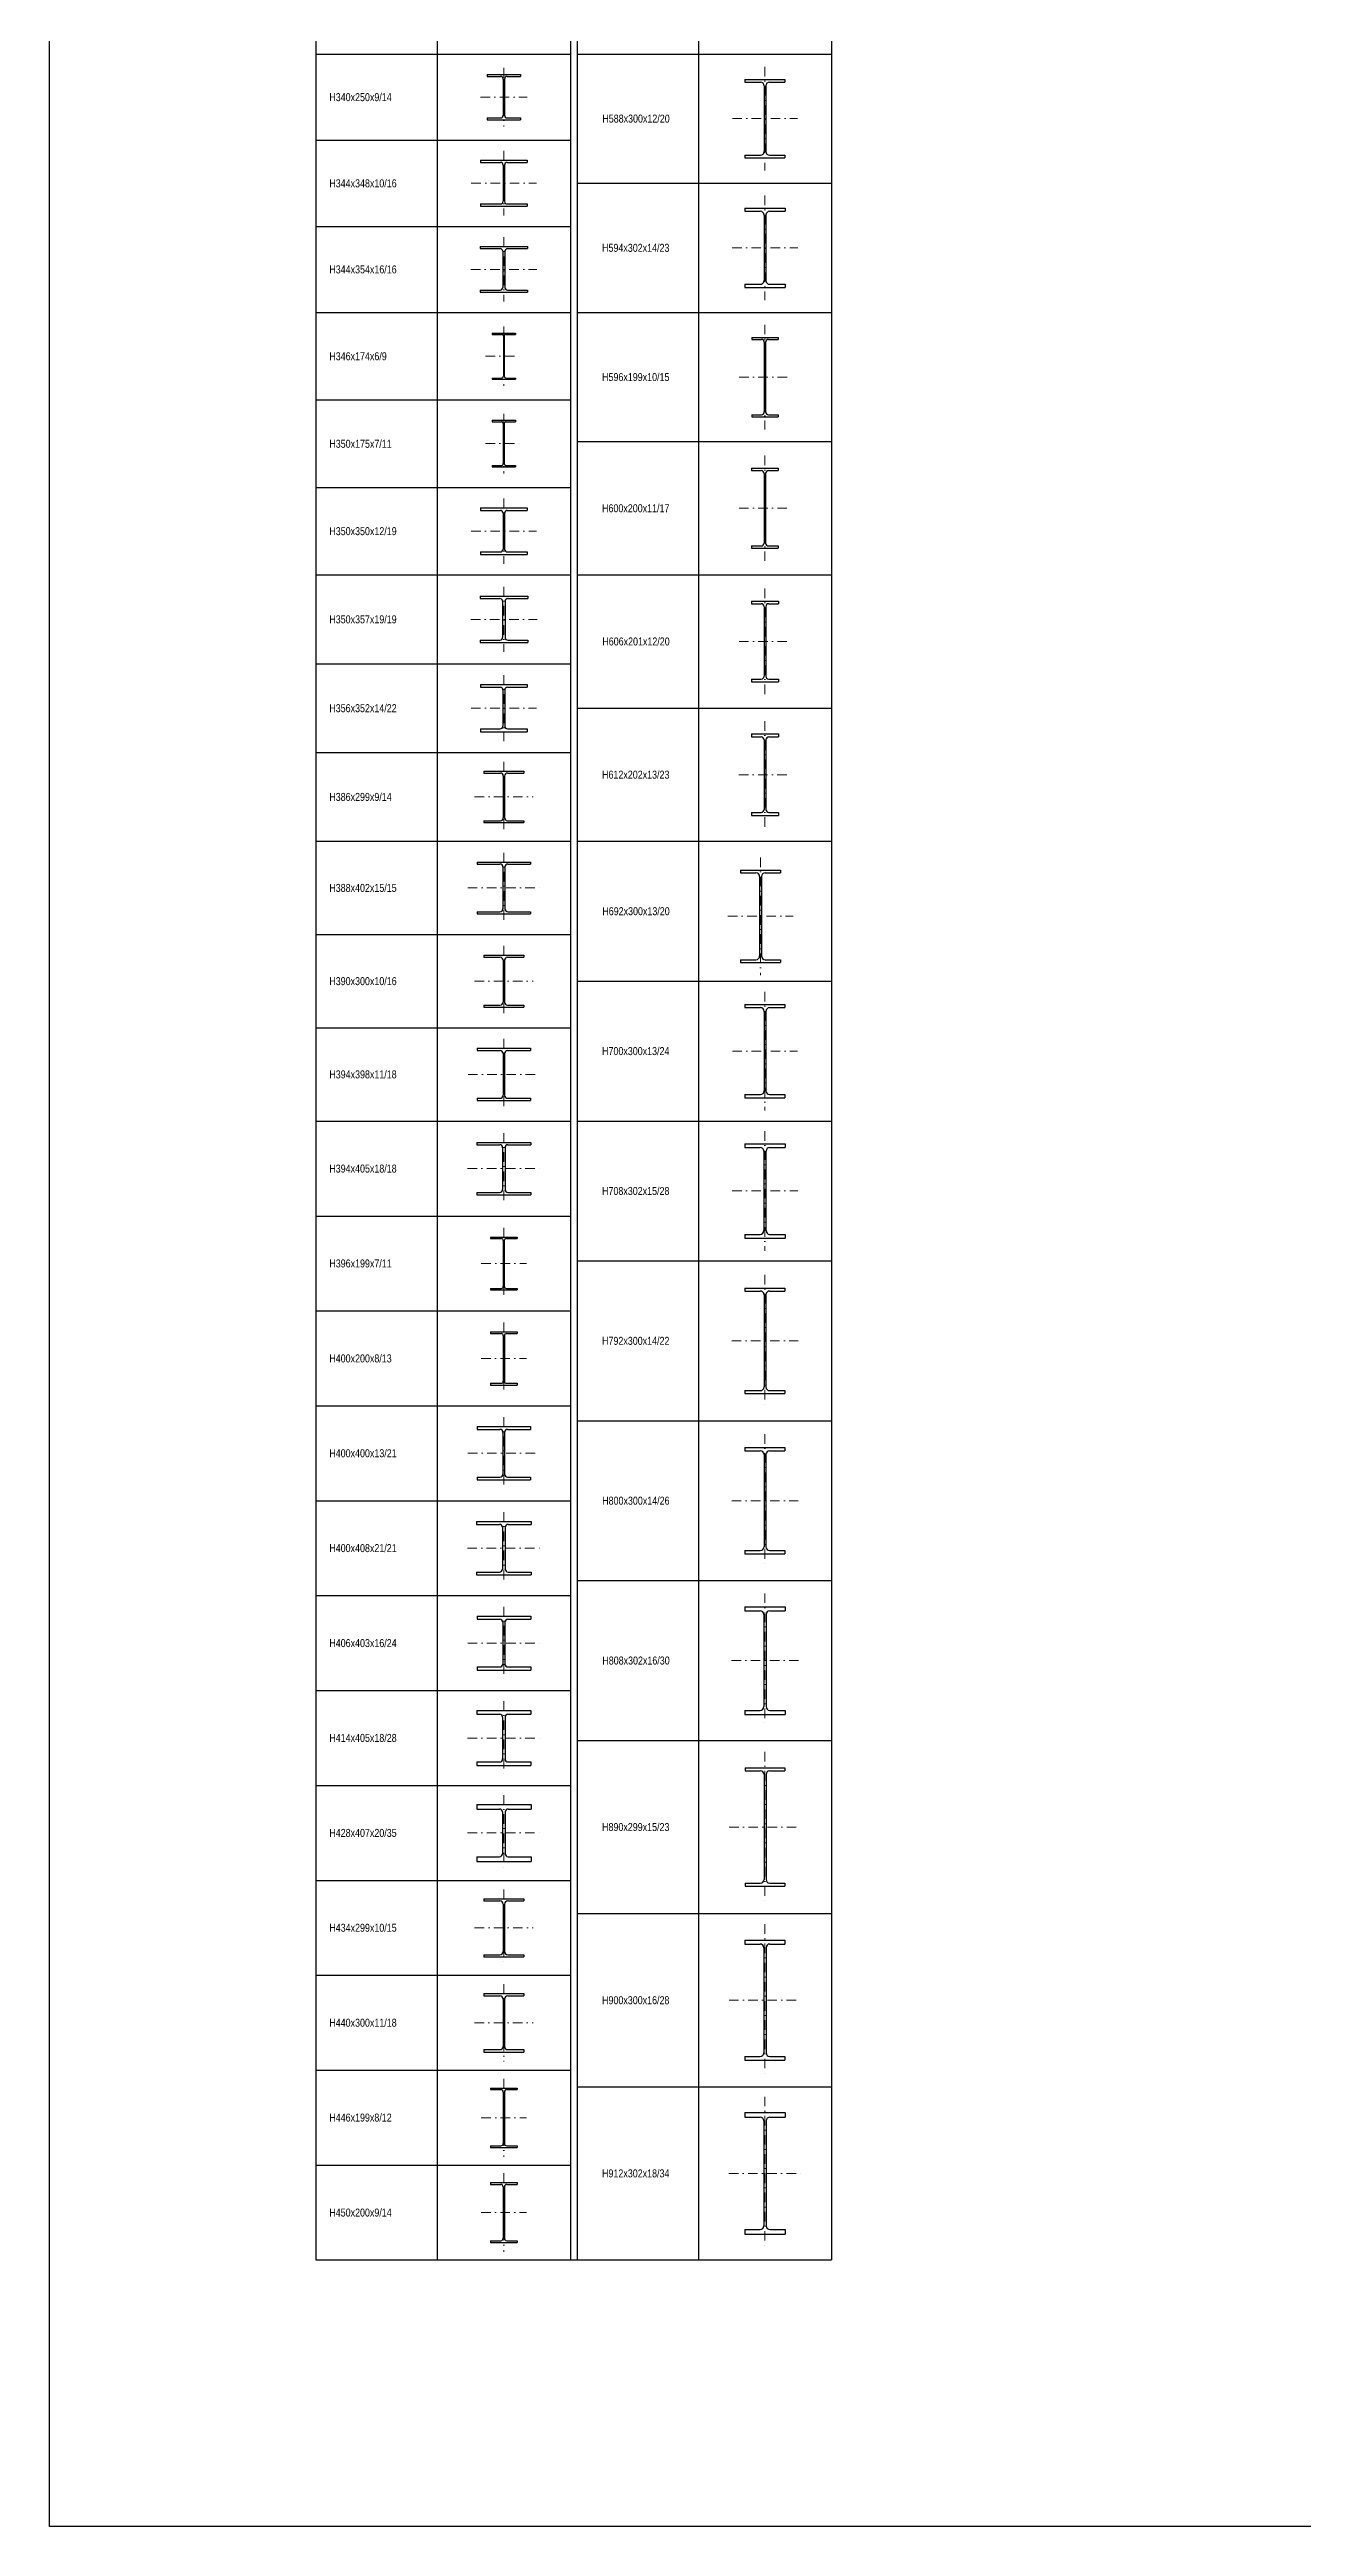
# Model space of a CAD drawing. Extents: x 0 to 90799, y 0 to 77868.
# Drawn here: x 71991 to 81395, y 39668 to 58261 of the extents above; entities that cross this region are included whole.
import ezdxf
from ezdxf.enums import TextEntityAlignment as Align

# ---------------------------------------------------------------- set-up
doc = ezdxf.new("R2010")
doc.units = 0
doc.header["$LTSCALE"] = 30
doc.header["$MEASUREMENT"] = 0
doc.linetypes.add('DGN Style 4', pattern=[4.8, 2.4, -1.2, 0, -1.2])
doc.layers.add('L(c)', color=1, linetype='DGN Style 4', lineweight=5)
doc.layers.add('L(txt)', color=2, linetype='Continuous', lineweight=13)
doc.styles.add('Style-ENGINEERING', font='ENGINEERING.shx')

# ---------------------------------------------------------------- blocks, each defined once
blk = doc.blocks.new('*U628')
for p, q in [((-125, 170), (125, 170)), ((-125, 170), (-125, 156)), ((-125, 156), (-24, 156)), ((-4, 136), (-4, -136)), ((5, 136), (5, -136)), ((25, 156), (125, 156)), ((125, 170), (125, 156)), ((-125, -156), (-24, -156)), ((-125, -156), (-125, -170)), ((-125, -170), (125, -170)), ((25, -156), (125, -156)), ((125, -156), (125, -170))]:
    blk.add_line(p, q)
for centre, start, end in [((-24, 136), 0, 90), ((25, 136), 90, 180), ((-24, -136), 270, 0), ((25, -136), 180, 270)]:
    blk.add_arc(centre, 20, start, end)
blk = doc.blocks.new('*U629')
for p, q in [((-174, 172), (174, 172)), ((-174, 172), (-174, 156)), ((-174, 156), (-25, 156)), ((-5, 136), (-5, -136)), ((5, 136), (5, -136)), ((25, 156), (174, 156)), ((174, 172), (174, 156)), ((-174, -156), (-174, -172)), ((-174, -156), (-25, -156)), ((-174, -172), (174, -172)), ((25, -156), (174, -156)), ((174, -156), (174, -172))]:
    blk.add_line(p, q)
for centre, start, end in [((-25, 136), 0, 90), ((25, 136), 90, 180), ((-25, -136), 270, 0), ((25, -136), 180, 270)]:
    blk.add_arc(centre, 20, start, end)
blk = doc.blocks.new('*U630')
for p, q in [((-177, 172), (177, 172)), ((-177, 172), (-177, 156)), ((-177, 156), (-28, 156)), ((-8, 136), (-8, -136)), ((8, 136), (8, -136)), ((28, 156), (177, 156)), ((177, 172), (177, 156)), ((-177, -156), (-28, -156)), ((-177, -156), (-177, -172)), ((-177, -172), (177, -172)), ((28, -156), (177, -156)), ((177, -156), (177, -172))]:
    blk.add_line(p, q)
for centre, start, end in [((-28, 136), 0, 90), ((28, 136), 90, 180), ((-28, -136), 270, 0), ((28, -136), 180, 270)]:
    blk.add_arc(centre, 20, start, end)
blk = doc.blocks.new('*U631')
for p, q in [((-87, 173), (87, 173)), ((-87, 173), (-87, 164)), ((-87, 164), (-17, 164)), ((-3, 150), (-3, -150)), ((3, 150), (3, -150)), ((17, 164), (87, 164)), ((87, 173), (87, 164)), ((-87, -164), (-17, -164)), ((-87, -164), (-87, -173)), ((-87, -173), (87, -173)), ((17, -164), (87, -164)), ((87, -164), (87, -173))]:
    blk.add_line(p, q)
for centre, start, end in [((-17, 150), 0, 90), ((17, 150), 90, 180), ((-17, -150), 270, 0), ((17, -150), 180, 270)]:
    blk.add_arc(centre, 14, start, end)
blk = doc.blocks.new('*U632')
for p, q in [((-88, 175), (87, 175)), ((-88, 175), (-88, 164)), ((-88, 164), (-18, 164)), ((-4, 150), (-4, -150)), ((3, 150), (3, -150)), ((17, 164), (87, 164)), ((87, 175), (87, 164)), ((-88, -164), (-18, -164)), ((-88, -164), (-88, -175)), ((-88, -175), (87, -175)), ((17, -164), (87, -164)), ((87, -164), (87, -175))]:
    blk.add_line(p, q)
for centre, start, end in [((-18, 150), 0, 90), ((17, 150), 90, 180), ((-18, -150), 270, 0), ((17, -150), 180, 270)]:
    blk.add_arc(centre, 14, start, end)
blk = doc.blocks.new('*U633')
for p, q in [((-175, 175), (175, 175)), ((-175, 175), (-175, 156)), ((-175, 156), (-26, 156)), ((-6, 136), (-6, -136)), ((6, 136), (6, -136)), ((26, 156), (175, 156)), ((175, 175), (175, 156)), ((-175, -156), (-26, -156)), ((-175, -156), (-175, -175)), ((-175, -175), (175, -175)), ((26, -156), (175, -156)), ((175, -156), (175, -175))]:
    blk.add_line(p, q)
for centre, start, end in [((-26, 136), 0, 90), ((26, 136), 90, 180), ((-26, -136), 270, 0), ((26, -136), 180, 270)]:
    blk.add_arc(centre, 20, start, end)
blk = doc.blocks.new('*U634')
for p, q in [((-178, 175), (179, 175)), ((-178, 175), (-178, 156)), ((-178, 156), (-29, 156)), ((-9, 136), (-9, -136)), ((10, 136), (10, -136)), ((29, 156), (179, 156)), ((179, 175), (179, 156)), ((-178, -156), (-29, -156)), ((-178, -156), (-178, -175)), ((-178, -175), (179, -175)), ((29, -156), (179, -156)), ((179, -156), (179, -175))]:
    blk.add_line(p, q)
for centre, start, end in [((-29, 136), 0, 90), ((29, 136), 90, 180), ((-29, -136), 270, 0), ((29, -136), 180, 270)]:
    blk.add_arc(centre, 20, start, end)
blk = doc.blocks.new('*U635')
for p, q in [((-176, 178), (176, 178)), ((-176, 178), (-176, 156)), ((-176, 156), (-27, 156)), ((-7, 136), (-7, -136)), ((7, 136), (7, -136)), ((27, 156), (176, 156)), ((176, 178), (176, 156)), ((-176, -156), (-27, -156)), ((-176, -156), (-176, -178)), ((-176, -178), (176, -178)), ((27, -156), (176, -156)), ((176, -156), (176, -178))]:
    blk.add_line(p, q)
for centre, start, end in [((-27, 136), 0, 90), ((27, 136), 90, 180), ((-27, -136), 270, 0), ((27, -136), 180, 270)]:
    blk.add_arc(centre, 20, start, end)
blk = doc.blocks.new('*U636')
for p, q in [((-149, 193), (150, 193)), ((-149, 193), (-149, 179)), ((150, 193), (150, 179)), ((-149, 179), (-26, 179)), ((-4, 157), (-4, -157)), ((5, 157), (5, -157)), ((27, 179), (150, 179)), ((-149, -179), (-26, -179)), ((-149, -179), (-149, -193)), ((27, -179), (150, -179)), ((150, -179), (150, -193)), ((-149, -193), (150, -193))]:
    blk.add_line(p, q)
for centre, start, end in [((-26, 157), 0, 90), ((27, 157), 90, 180), ((-26, -157), 270, 0), ((27, -157), 180, 270)]:
    blk.add_arc(centre, 22, start, end)
blk = doc.blocks.new('*U637')
for p, q in [((-201, 194), (201, 194)), ((-201, 194), (-201, 179)), ((201, 194), (201, 179)), ((-201, 179), (-29, 179)), ((-7, 157), (-7, -157)), ((8, 157), (8, -157)), ((30, 179), (201, 179)), ((-201, -179), (-201, -194)), ((-201, -179), (-29, -179)), ((30, -179), (201, -179)), ((201, -179), (201, -194)), ((-201, -194), (201, -194))]:
    blk.add_line(p, q)
for centre, start, end in [((-29, 157), 0, 90), ((30, 157), 90, 180), ((-29, -157), 270, 0), ((30, -157), 180, 270)]:
    blk.add_arc(centre, 22, start, end)
blk = doc.blocks.new('*U638')
for p, q in [((-150, 195), (150, 195)), ((-150, 195), (-150, 179)), ((150, 195), (150, 179)), ((-150, 179), (-27, 179)), ((-5, 157), (-5, -157)), ((5, 157), (5, -157)), ((27, 179), (150, 179)), ((-150, -179), (-27, -179)), ((-150, -179), (-150, -195)), ((27, -179), (150, -179)), ((150, -179), (150, -195)), ((-150, -195), (150, -195))]:
    blk.add_line(p, q)
for centre, start, end in [((-27, 157), 0, 90), ((27, 157), 90, 180), ((-27, -157), 270, 0), ((27, -157), 180, 270)]:
    blk.add_arc(centre, 22, start, end)
blk = doc.blocks.new('*U639')
for p, q in [((-199, 197), (199, 197)), ((-199, 197), (-199, 179)), ((199, 197), (199, 179)), ((-199, 179), (-28, 179)), ((-6, 157), (-6, -157)), ((5, 157), (5, -157)), ((27, 179), (199, 179)), ((-199, -179), (-199, -197)), ((-199, -179), (-28, -179)), ((27, -179), (199, -179)), ((199, -179), (199, -197)), ((-199, -197), (199, -197))]:
    blk.add_line(p, q)
for centre, start, end in [((-28, 157), 0, 90), ((27, 157), 90, 180), ((-28, -157), 270, 0), ((27, -157), 180, 270)]:
    blk.add_arc(centre, 22, start, end)
blk = doc.blocks.new('*U640')
for p, q in [((-203, 197), (202, 197)), ((-203, 197), (-203, 179)), ((202, 197), (202, 179)), ((-203, 179), (-31, 179)), ((-9, 157), (-9, -157)), ((9, 157), (9, -157)), ((31, 179), (202, 179)), ((-203, -179), (-203, -197)), ((-203, -179), (-31, -179)), ((31, -179), (202, -179)), ((202, -179), (202, -197)), ((-203, -197), (202, -197))]:
    blk.add_line(p, q)
for centre, start, end in [((-31, 157), 0, 90), ((31, 157), 90, 180), ((-31, -157), 270, 0), ((31, -157), 180, 270)]:
    blk.add_arc(centre, 22, start, end)
blk = doc.blocks.new('*U641')
for p, q in [((-100, 198), (99, 198)), ((-100, 198), (-100, 187)), ((-100, 187), (-20, 187)), ((19, 187), (99, 187)), ((99, 198), (99, 187)), ((-4, 171), (-4, -171)), ((3, 171), (3, -171)), ((-100, -187), (-20, -187)), ((-100, -187), (-100, -198)), ((-100, -198), (99, -198)), ((19, -187), (99, -187)), ((99, -187), (99, -198))]:
    blk.add_line(p, q)
for centre, start, end in [((-20, 171), 0, 90), ((19, 171), 90, 180), ((-20, -171), 270, 0), ((19, -171), 180, 270)]:
    blk.add_arc(centre, 16, start, end)
blk = doc.blocks.new('*U642')
for p, q in [((-100, 200), (100, 200)), ((-100, 200), (-100, 187)), ((-100, 187), (-20, 187)), ((20, 187), (100, 187)), ((100, 200), (100, 187)), ((-4, 171), (-4, -171)), ((4, 171), (4, -171)), ((-100, -187), (-100, -200)), ((-100, -187), (-20, -187)), ((-100, -200), (100, -200)), ((20, -187), (100, -187)), ((100, -187), (100, -200))]:
    blk.add_line(p, q)
for centre, start, end in [((-20, 171), 0, 90), ((20, 171), 90, 180), ((-20, -171), 270, 0), ((20, -171), 180, 270)]:
    blk.add_arc(centre, 16, start, end)
blk = doc.blocks.new('*U643')
for p, q in [((-200, 200), (200, 200)), ((-200, 200), (-200, 179)), ((200, 200), (200, 179)), ((-200, 179), (-29, 179)), ((-7, 157), (-7, -157)), ((6, 157), (6, -157)), ((28, 179), (200, 179)), ((-200, -179), (-200, -200)), ((-200, -179), (-29, -179)), ((28, -179), (200, -179)), ((200, -179), (200, -200)), ((-200, -200), (200, -200))]:
    blk.add_line(p, q)
for centre, start, end in [((-29, 157), 0, 90), ((28, 157), 90, 180), ((-29, -157), 270, 0), ((28, -157), 180, 270)]:
    blk.add_arc(centre, 22, start, end)
blk = doc.blocks.new('*U644')
for p, q in [((-204, 200), (204, 200)), ((-204, 200), (-204, 179)), ((204, 200), (204, 179)), ((-204, 179), (-33, 179)), ((-11, 157), (-11, -157)), ((10, 157), (10, -157)), ((32, 179), (204, 179)), ((-204, -179), (-204, -200)), ((-204, -179), (-33, -179)), ((32, -179), (204, -179)), ((204, -179), (204, -200)), ((-204, -200), (204, -200))]:
    blk.add_line(p, q)
for centre, start, end in [((-33, 157), 0, 90), ((32, 157), 90, 180), ((-33, -157), 270, 0), ((32, -157), 180, 270)]:
    blk.add_arc(centre, 22, start, end)
blk = doc.blocks.new('*U645')
for p, q in [((-201, 203), (202, 203)), ((-201, 203), (-201, 179)), ((202, 203), (202, 179)), ((-201, 179), (-30, 179)), ((-8, 157), (-8, -157)), ((8, 157), (8, -157)), ((30, 179), (202, 179)), ((-201, -179), (-201, -203)), ((-201, -179), (-30, -179)), ((30, -179), (202, -179)), ((202, -179), (202, -203)), ((-201, -203), (202, -203))]:
    blk.add_line(p, q)
for centre, start, end in [((-30, 157), 0, 90), ((30, 157), 90, 180), ((-30, -157), 270, 0), ((30, -157), 180, 270)]:
    blk.add_arc(centre, 22, start, end)
blk = doc.blocks.new('*U646')
for p, q in [((-203, 207), (202, 207)), ((-203, 207), (-203, 179)), ((202, 207), (202, 179)), ((-203, 179), (-31, 179)), ((-9, 157), (-9, -157)), ((9, 157), (9, -157)), ((31, 179), (202, 179)), ((-203, -179), (-203, -207)), ((-203, -179), (-31, -179)), ((31, -179), (202, -179)), ((202, -179), (202, -207)), ((-203, -207), (202, -207))]:
    blk.add_line(p, q)
for centre, start, end in [((-31, 157), 0, 90), ((31, 157), 90, 180), ((-31, -157), 270, 0), ((31, -157), 180, 270)]:
    blk.add_arc(centre, 22, start, end)
blk = doc.blocks.new('*U647')
for p, q in [((-203, 214), (204, 214)), ((-203, 214), (-203, 179)), ((204, 214), (204, 179)), ((-203, 179), (-32, 179)), ((-10, 157), (-10, -157)), ((10, 157), (10, -157)), ((32, 179), (204, 179)), ((-203, -179), (-203, -214)), ((-203, -179), (-32, -179)), ((32, -179), (204, -179)), ((204, -179), (204, -214)), ((-203, -214), (204, -214))]:
    blk.add_line(p, q)
for centre, start, end in [((-32, 157), 0, 90), ((32, 157), 90, 180), ((-32, -157), 270, 0), ((32, -157), 180, 270)]:
    blk.add_arc(centre, 22, start, end)
blk = doc.blocks.new('*U648')
for p, q in [((-150, 217), (149, 217)), ((-150, 217), (-150, 202)), ((-150, 202), (-29, 202)), ((29, 202), (149, 202)), ((149, 217), (149, 202)), ((-5, 178), (-5, -178)), ((5, 178), (5, -178)), ((-150, -202), (-29, -202)), ((-150, -202), (-150, -217)), ((-150, -217), (149, -217)), ((29, -202), (149, -202)), ((149, -202), (149, -217))]:
    blk.add_line(p, q)
for centre, start, end in [((-29, 178), 0, 90), ((29, 178), 90, 180), ((-29, -178), 270, 0), ((29, -178), 180, 270)]:
    blk.add_arc(centre, 24, start, end)
blk = doc.blocks.new('*U649')
for p, q in [((-150, 220), (150, 220)), ((-150, 220), (-150, 202)), ((-150, 202), (-29, 202)), ((29, 202), (150, 202)), ((150, 220), (150, 202)), ((-5, 178), (-5, -178)), ((6, 178), (6, -178)), ((-150, -202), (-29, -202)), ((-150, -202), (-150, -220)), ((-150, -220), (150, -220)), ((29, -202), (150, -202)), ((150, -202), (150, -220))]:
    blk.add_line(p, q)
for centre, start, end in [((-29, 178), 0, 90), ((29, 178), 90, 180), ((-29, -178), 270, 0), ((29, -178), 180, 270)]:
    blk.add_arc(centre, 24, start, end)
blk = doc.blocks.new('*U650')
for p, q in [((-99, 223), (100, 223)), ((-99, 223), (-99, 211)), ((-99, 211), (-22, 211)), ((-4, 193), (-4, -193)), ((4, 193), (4, -193)), ((22, 211), (100, 211)), ((100, 223), (100, 211)), ((-99, -211), (-22, -211)), ((-99, -211), (-99, -223)), ((-99, -223), (100, -223)), ((22, -211), (100, -211)), ((100, -211), (100, -223))]:
    blk.add_line(p, q)
for centre, start, end in [((-22, 193), 0, 90), ((22, 193), 90, 180), ((-22, -193), 270, 0), ((22, -193), 180, 270)]:
    blk.add_arc(centre, 18, start, end)
blk = doc.blocks.new('*U651')
for p, q in [((-100, 225), (100, 225)), ((-100, 225), (-100, 211)), ((-100, 211), (-23, 211)), ((-4, 193), (-4, -193)), ((5, 193), (5, -193)), ((22, 211), (100, 211)), ((100, 225), (100, 211)), ((-100, -211), (-23, -211)), ((-100, -211), (-100, -225)), ((-100, -225), (100, -225)), ((22, -211), (100, -211)), ((100, -211), (100, -225))]:
    blk.add_line(p, q)
for centre, start, end in [((-23, 193), 0, 90), ((22, 193), 90, 180), ((-23, -193), 270, 0), ((22, -193), 180, 270)]:
    blk.add_arc(centre, 18, start, end)
blk = doc.blocks.new('*U673')
for p, q in [((-150, 294), (150, 294)), ((-150, 294), (-150, 274)), ((-150, 274), (-34, 274)), ((-6, 246), (-6, -246)), ((6, 246), (6, -246)), ((34, 274), (150, 274)), ((150, 294), (150, 274)), ((-150, -274), (-34, -274)), ((-150, -274), (-150, -294)), ((-150, -294), (150, -294)), ((34, -274), (150, -274)), ((150, -274), (150, -294))]:
    blk.add_line(p, q)
for centre, start, end in [((-34, 246), 0, 90), ((34, 246), 90, 180), ((-34, -246), 270, 0), ((34, -246), 180, 270)]:
    blk.add_arc(centre, 28, start, end)
blk = doc.blocks.new('*U674')
for p, q in [((-151, 297), (151, 297)), ((-151, 297), (-151, 274)), ((-151, 274), (-35, 274)), ((-7, 246), (-7, -246)), ((7, 246), (7, -246)), ((35, 274), (151, 274)), ((151, 297), (151, 274)), ((-151, -274), (-35, -274)), ((-151, -274), (-151, -297)), ((-151, -297), (151, -297)), ((35, -274), (151, -274)), ((151, -274), (151, -297))]:
    blk.add_line(p, q)
for centre, start, end in [((-35, 246), 0, 90), ((35, 246), 90, 180), ((-35, -246), 270, 0), ((35, -246), 180, 270)]:
    blk.add_arc(centre, 28, start, end)
blk = doc.blocks.new('*U675')
for p, q in [((-99, 298), (100, 298)), ((-99, 298), (-99, 283)), ((-99, 283), (-27, 283)), ((-5, 261), (-5, -261)), ((5, 261), (5, -261)), ((27, 283), (100, 283)), ((100, 298), (100, 283)), ((-99, -283), (-27, -283)), ((-99, -283), (-99, -298)), ((-99, -298), (100, -298)), ((27, -283), (100, -283)), ((100, -283), (100, -298))]:
    blk.add_line(p, q)
for centre, start, end in [((-27, 261), 0, 90), ((27, 261), 90, 180), ((-27, -261), 270, 0), ((27, -261), 180, 270)]:
    blk.add_arc(centre, 22, start, end)
blk = doc.blocks.new('*U676')
for p, q in [((-100, 300), (100, 300)), ((-100, 300), (-100, 283)), ((-100, 283), (-28, 283)), ((-6, 261), (-6, -261)), ((5, 261), (5, -261)), ((27, 283), (100, 283)), ((100, 300), (100, 283)), ((-100, -283), (-28, -283)), ((-100, -283), (-100, -300)), ((-100, -300), (100, -300)), ((27, -283), (100, -283)), ((100, -283), (100, -300))]:
    blk.add_line(p, q)
for centre, start, end in [((-28, 261), 0, 90), ((27, 261), 90, 180), ((-28, -261), 270, 0), ((27, -261), 180, 270)]:
    blk.add_arc(centre, 22, start, end)
blk = doc.blocks.new('*U677')
for p, q in [((-100, 303), (101, 303)), ((-100, 303), (-100, 283)), ((-100, 283), (-28, 283)), ((-6, 261), (-6, -261)), ((6, 261), (6, -261)), ((28, 283), (101, 283)), ((101, 303), (101, 283)), ((-100, -283), (-28, -283)), ((-100, -283), (-100, -303)), ((-100, -303), (101, -303)), ((28, -283), (101, -283)), ((101, -283), (101, -303))]:
    blk.add_line(p, q)
for centre, start, end in [((-28, 261), 0, 90), ((28, 261), 90, 180), ((-28, -261), 270, 0), ((28, -261), 180, 270)]:
    blk.add_arc(centre, 22, start, end)
blk = doc.blocks.new('*U678')
for p, q in [((-101, 306), (101, 306)), ((-101, 306), (-101, 283)), ((-101, 283), (-28, 283)), ((-6, 261), (-6, -261)), ((7, 261), (7, -261)), ((29, 283), (101, 283)), ((101, 306), (101, 283)), ((-101, -283), (-28, -283)), ((-101, -283), (-101, -306)), ((-101, -306), (101, -306)), ((29, -283), (101, -283)), ((101, -283), (101, -306))]:
    blk.add_line(p, q)
for centre, start, end in [((-28, 261), 0, 90), ((29, 261), 90, 180), ((-28, -261), 270, 0), ((29, -261), 180, 270)]:
    blk.add_arc(centre, 22, start, end)
blk = doc.blocks.new('*U679')
for p, q in [((-150, 346), (150, 346)), ((-150, 346), (-150, 326)), ((-150, 326), (-35, 326)), ((-7, 298), (-7, -298)), ((6, 298), (6, -298)), ((34, 326), (150, 326)), ((150, 346), (150, 326)), ((-150, -326), (-35, -326)), ((-150, -326), (-150, -346)), ((-150, -346), (150, -346)), ((34, -326), (150, -326)), ((150, -326), (150, -346))]:
    blk.add_line(p, q)
for centre, start, end in [((-35, 298), 0, 90), ((35, 298), 90, 180), ((-35, -298), 270, 0), ((35, -298), 180, 270)]:
    blk.add_arc(centre, 28, start, end)
blk = doc.blocks.new('*U680')
for p, q in [((-150, 350), (150, 350)), ((-150, 350), (-150, 326)), ((-150, 326), (-34, 326)), ((-6, 298), (-6, -298)), ((7, 298), (7, -298)), ((35, 326), (150, 326)), ((150, 350), (150, 326)), ((-150, -326), (-34, -326)), ((-150, -326), (-150, -350)), ((-150, -350), (150, -350)), ((35, -326), (150, -326)), ((150, -326), (150, -350))]:
    blk.add_line(p, q)
for centre, start, end in [((-34, 298), 0, 90), ((35, 298), 90, 180), ((-34, -298), 270, 0), ((35, -298), 180, 270)]:
    blk.add_arc(centre, 28, start, end)
blk = doc.blocks.new('*U681')
for p, q in [((-151, 354), (151, 354)), ((-151, 354), (-151, 326)), ((-151, 326), (-36, 326)), ((-8, 298), (-8, -298)), ((7, 298), (7, -298)), ((35, 326), (151, 326)), ((151, 354), (151, 326)), ((-151, -326), (-36, -326)), ((-151, -326), (-151, -354)), ((-151, -354), (151, -354)), ((35, -326), (151, -326)), ((151, -326), (151, -354))]:
    blk.add_line(p, q)
for centre, start, end in [((-36, 298), 0, 90), ((36, 298), 90, 180), ((-36, -298), 270, 0), ((36, -298), 180, 270)]:
    blk.add_arc(centre, 28, start, end)
blk = doc.blocks.new('*U682')
for p, q in [((-150, 396), (150, 396)), ((-150, 396), (-150, 374)), ((-150, 374), (-35, 374)), ((35, 374), (150, 374)), ((150, 396), (150, 374)), ((-7, 346), (-7, -346)), ((7, 346), (7, -346)), ((-150, -374), (-35, -374)), ((-150, -374), (-150, -396)), ((-150, -396), (150, -396)), ((35, -374), (150, -374)), ((150, -374), (150, -396))]:
    blk.add_line(p, q)
for centre, start, end in [((-35, 346), 0, 90), ((35, 346), 90, 180), ((-35, -346), 270, 0), ((35, -346), 180, 270)]:
    blk.add_arc(centre, 28, start, end)
blk = doc.blocks.new('*U683')
for p, q in [((-150, 400), (150, 400)), ((-150, 400), (-150, 374)), ((-150, 374), (-35, 374)), ((35, 374), (150, 374)), ((150, 400), (150, 374)), ((-7, 346), (-7, -346)), ((7, 346), (7, -346)), ((-150, -374), (-35, -374)), ((-150, -374), (-150, -400)), ((-150, -400), (150, -400)), ((35, -374), (150, -374)), ((150, -374), (150, -400))]:
    blk.add_line(p, q)
for centre, start, end in [((-35, 346), 0, 90), ((35, 346), 90, 180), ((-35, -346), 270, 0), ((35, -346), 180, 270)]:
    blk.add_arc(centre, 28, start, end)
blk = doc.blocks.new('*U684')
for p, q in [((-151, 404), (151, 404)), ((-151, 404), (-151, 374)), ((-151, 374), (-36, 374)), ((36, 374), (151, 374)), ((151, 404), (151, 374)), ((-8, 346), (-8, -346)), ((8, 346), (8, -346)), ((-151, -374), (-36, -374)), ((-151, -374), (-151, -404)), ((-151, -404), (151, -404)), ((36, -374), (151, -374)), ((151, -374), (151, -404))]:
    blk.add_line(p, q)
for centre, start, end in [((-36, 346), 0, 90), ((36, 346), 90, 180), ((-36, -346), 270, 0), ((36, -346), 180, 270)]:
    blk.add_arc(centre, 28, start, end)
blk = doc.blocks.new('*U685')
for p, q in [((-149, 445), (150, 445)), ((-149, 445), (-149, 422)), ((-149, 422), (-35, 422)), ((-7, 394), (-7, -394)), ((8, 394), (8, -394)), ((36, 422), (150, 422)), ((150, 445), (150, 422)), ((-149, -422), (-35, -422)), ((-149, -422), (-149, -445)), ((-149, -445), (150, -445)), ((36, -422), (150, -422)), ((150, -422), (150, -445))]:
    blk.add_line(p, q)
for centre, start, end in [((-35, 394), 0, 90), ((36, 394), 90, 180), ((-35, -394), 270, 0), ((36, -394), 180, 270)]:
    blk.add_arc(centre, 28, start, end)
blk = doc.blocks.new('*U686')
for p, q in [((-150, 450), (150, 450)), ((-150, 450), (-150, 422)), ((-150, 422), (-36, 422)), ((-8, 394), (-8, -394)), ((8, 394), (8, -394)), ((36, 422), (150, 422)), ((150, 450), (150, 422)), ((-150, -422), (-36, -422)), ((-150, -422), (-150, -450)), ((-150, -450), (150, -450)), ((36, -422), (150, -422)), ((150, -422), (150, -450))]:
    blk.add_line(p, q)
for centre, start, end in [((-36, 394), 0, 90), ((36, 394), 90, 180), ((-36, -394), 270, 0), ((36, -394), 180, 270)]:
    blk.add_arc(centre, 28, start, end)
blk = doc.blocks.new('*U687')
for p, q in [((-151, 456), (151, 456)), ((-151, 456), (-151, 422)), ((-151, 422), (-37, 422)), ((-9, 394), (-9, -394)), ((9, 394), (9, -394)), ((37, 422), (151, 422)), ((151, 456), (151, 422)), ((-151, -422), (-37, -422)), ((-151, -422), (-151, -456)), ((-151, -456), (151, -456)), ((37, -422), (151, -422)), ((151, -422), (151, -456))]:
    blk.add_line(p, q)
for centre, start, end in [((-37, 394), 0, 90), ((37, 394), 90, 180), ((-37, -394), 270, 0), ((37, -394), 180, 270)]:
    blk.add_arc(centre, 28, start, end)

msp = doc.modelspace()

# ---------------------------------------------------------------- linework, layer by layer
for p, q in [((73991, 75868), (73991, 41668)), ((74901, 75868), (74901, 41668)), ((75901, 75868), (75901, 41668)), ((75951, 75868), (75951, 41668)), ((76861, 75868), (76861, 41668)), ((77861, 75868), (77861, 41668)), ((73991, 58228), (75901, 58228)), ((75951, 58228), (77861, 58228)), ((73991, 57581), (75901, 57581)), ((75951, 57258), (77861, 57258)), ((73991, 56934), (75901, 56934)), ((73991, 56288), (75901, 56288)), ((75951, 56288), (77861, 56288)), ((73991, 55631), (75901, 55631)), ((75951, 55318), (77861, 55318)), ((73991, 54974), (75901, 54974)), ((73991, 54318), (75901, 54318)), ((75951, 54318), (77861, 54318)), ((73991, 53651), (75901, 53651)), ((75951, 53318), (77861, 53318)), ((73991, 52984), (75901, 52984)), ((73991, 52318), (75901, 52318)), ((75951, 52318), (77861, 52318)), ((73991, 51618), (75901, 51618)), ((75951, 51268), (77861, 51268)), ((73991, 50918), (75901, 50918)), ((73991, 50218), (75901, 50218)), ((75951, 50218), (77861, 50218)), ((73991, 49505), (75901, 49505)), ((75951, 49168), (77861, 49168)), ((73991, 48793), (75901, 48793)), ((73991, 48080), (75901, 48080)), ((75951, 47968), (77861, 47968)), ((73991, 47368), (75901, 47368)), ((75951, 46768), (77861, 46768)), ((73991, 46655), (75901, 46655)), ((73991, 45943), (75901, 45943)), ((75951, 45568), (77861, 45568)), ((73991, 45230), (75901, 45230)), ((73991, 44518), (75901, 44518)), ((75951, 44268), (77861, 44268)), ((73991, 43805), (75901, 43805)), ((73991, 43093), (75901, 43093)), ((75951, 42968), (77861, 42968)), ((73991, 42380), (75901, 42380)), ((73991, 41668), (77861, 41668))]:
    msp.add_line(p, q)
at = {"flags": 128}
msp.add_lwpolyline([(71991, 77868), (90799, 77868), (90799, 39668), (71991, 39668)], close=True, dxfattribs=at)
at = {"layer": 'L(c)'}
for p, q in [((75401, 58124), (75401, 57684)), ((77361, 58132), (77361, 57354)), ((75226, 57904), (75576, 57904)), ((77116, 57743), (77606, 57743)), ((75401, 57500), (75401, 57016)), ((75157, 57258), (75645, 57258)), ((77361, 57165), (77361, 56381)), ((75401, 56853), (75401, 56369)), ((77115, 56773), (77607, 56773)), ((75154, 56611), (75648, 56611)), ((75401, 56182), (75401, 55736)), ((77361, 56196), (77361, 55410)), ((75264, 55959), (75538, 55959)), ((77167, 55803), (77556, 55803)), ((75401, 55528), (75401, 55078)), ((75264, 55303), (75539, 55303)), ((77361, 55213), (77361, 54423)), ((75401, 54891), (75401, 54401)), ((77166, 54818), (77556, 54818)), ((75156, 54646), (75646, 54646)), ((75401, 54229), (75401, 53739)), ((77361, 54216), (77361, 53420)), ((75153, 53984), (75650, 53984)), ((77166, 53818), (77557, 53818)), ((75401, 53566), (75401, 53070)), ((75155, 53318), (75647, 53318)), ((77361, 53219), (77361, 52417)), ((75401, 52914), (75401, 52388)), ((77165, 52818), (77557, 52818)), ((75182, 52651), (75621, 52651)), ((75401, 52232), (75401, 51704)), ((77328, 52196), (77328, 51314)), ((75130, 51968), (75672, 51968)), ((77083, 51755), (77573, 51755)), ((75401, 51533), (75401, 51003)), ((75181, 51268), (75621, 51268)), ((77361, 51188), (77361, 50298)), ((75401, 50835), (75401, 50301)), ((77116, 50743), (77606, 50743)), ((75132, 50568), (75670, 50568)), ((75401, 50128), (75401, 49594)), ((77361, 50142), (77361, 49244)), ((75129, 49861), (75674, 49861)), ((77115, 49693), (77607, 49693)), ((75401, 49417), (75401, 48881)), ((75232, 49149), (75571, 49149)), ((77361, 49064), (77361, 48072)), ((75401, 48706), (75401, 48166)), ((77111, 48568), (77611, 48568)), ((75231, 48436), (75571, 48436)), ((75401, 47994), (75401, 47454)), ((77361, 47868), (77361, 46868)), ((75131, 47724), (75671, 47724)), ((75401, 47281), (75401, 46741)), ((77111, 47368), (77611, 47368)), ((75127, 47011), (75675, 47011)), ((77361, 46672), (77361, 45664)), ((75401, 46572), (75401, 46026)), ((75130, 46299), (75673, 46299)), ((77110, 46168), (77612, 46168)), ((75401, 45863), (75401, 45309)), ((75129, 45586), (75674, 45586)), ((77361, 45483), (77361, 44353)), ((75401, 45158), (75401, 44590)), ((75128, 44874), (75675, 44874)), ((77092, 44918), (77631, 44918)), ((75401, 44448), (75401, 43874)), ((75182, 44161), (75621, 44161)), ((77361, 44188), (77361, 43048)), ((75401, 43739), (75401, 43159)), ((77091, 43618), (77631, 43618)), ((75181, 43449), (75621, 43449)), ((75401, 43029), (75401, 42443)), ((77361, 42894), (77361, 41742)), ((75232, 42736), (75571, 42736)), ((75401, 42319), (75401, 41729)), ((77090, 42318), (77632, 42318)), ((75231, 42024), (75571, 42024))]:
    msp.add_line(p, q, dxfattribs=at)

# ---------------------------------------------------------------- block references
for name, p in [('*U628', (75401, 57904)), ('*U673', (77361, 57743)), ('*U629', (75401, 57258)), ('*U674', (77361, 56773)), ('*U630', (75401, 56611)), ('*U631', (75401, 55959)), ('*U675', (77361, 55803)), ('*U632', (75401, 55303)), ('*U676', (77361, 54818)), ('*U633', (75401, 54646)), ('*U634', (75401, 53984)), ('*U677', (77361, 53818)), ('*U635', (75401, 53318)), ('*U678', (77361, 52818)), ('*U636', (75401, 52651)), ('*U637', (75401, 51968)), ('*U679', (77328, 51755)), ('*U638', (75401, 51268)), ('*U680', (77361, 50743)), ('*U639', (75401, 50568)), ('*U640', (75401, 49861)), ('*U681', (77361, 49693)), ('*U641', (75401, 49149)), ('*U682', (77361, 48568)), ('*U642', (75401, 48436)), ('*U643', (75401, 47724)), ('*U683', (77361, 47368)), ('*U644', (75401, 47011)), ('*U645', (75401, 46299)), ('*U684', (77361, 46168)), ('*U646', (75401, 45586)), ('*U685', (77361, 44918)), ('*U647', (75401, 44874)), ('*U648', (75401, 44161)), ('*U686', (77361, 43618)), ('*U649', (75401, 43449)), ('*U650', (75401, 42736)), ('*U687', (77361, 42318)), ('*U651', (75401, 42024))]:
    msp.add_blockref(name, p)

# ---------------------------------------------------------------- texts
at = {"layer": 'L(txt)', "style": 'Style-ENGINEERING', "width": 0.833333}
for s, p in [('H340x250x9/14', (74091, 57904)), ('H344x348x10/16', (74091, 57257)), ('H344x354x16/16', (74091, 56611)), ('H346x174x6/9', (74091, 55959)), ('H350x175x7/11', (74091, 55302)), ('H350x350x12/19', (74091, 54646)), ('H350x357x19/19', (74091, 53984)), ('H356x352x14/22', (74091, 53317)), ('H386x299x9/14', (74091, 52651)), ('H388x402x15/15', (74091, 51968)), ('H390x300x10/16', (74091, 51268)), ('H394x398x11/18', (74091, 50568)), ('H394x405x18/18', (74091, 49861)), ('H396x199x7/11', (74091, 49149)), ('H400x200x8/13', (74091, 48436)), ('H400x400x13/21', (74091, 47724)), ('H400x408x21/21', (74091, 47012)), ('H406x403x16/24', (74091, 46299)), ('H414x405x18/28', (74091, 45587)), ('H428x407x20/35', (74091, 44874)), ('H434x299x10/15', (74091, 44162)), ('H440x300x11/18', (74091, 43449)), ('H446x199x8/12', (74091, 42737)), ('H450x200x9/14', (74091, 42024))]:
    msp.add_text(s, height=60, dxfattribs=at).set_placement(p, align=Align.MIDDLE_LEFT)
for s, p in [('H588x300x12/20', (76393, 57743)), ('H594x302x14/23', (76391, 56773)), ('H596x199x10/15', (76391, 55803)), ('H600x200x11/17', (76391, 54818)), ('H606x201x12/20', (76393, 53818)), ('H612x202x13/23', (76391, 52818)), ('H692x300x13/20', (76393, 51793)), ('H700x300x13/24', (76391, 50743)), ('H708x302x15/28', (76391, 49693)), ('H792x300x14/22', (76391, 48568)), ('H800x300x14/26', (76392, 47368)), ('H808x302x16/30', (76393, 46168)), ('H890x299x15/23', (76391, 44918)), ('H900x300x16/28', (76391, 43618)), ('H912x302x18/34', (76391, 42318))]:
    msp.add_text(s, height=60, dxfattribs=at).set_placement(p, align=Align.MIDDLE_CENTER)

doc.saveas('drawing.dxf')
